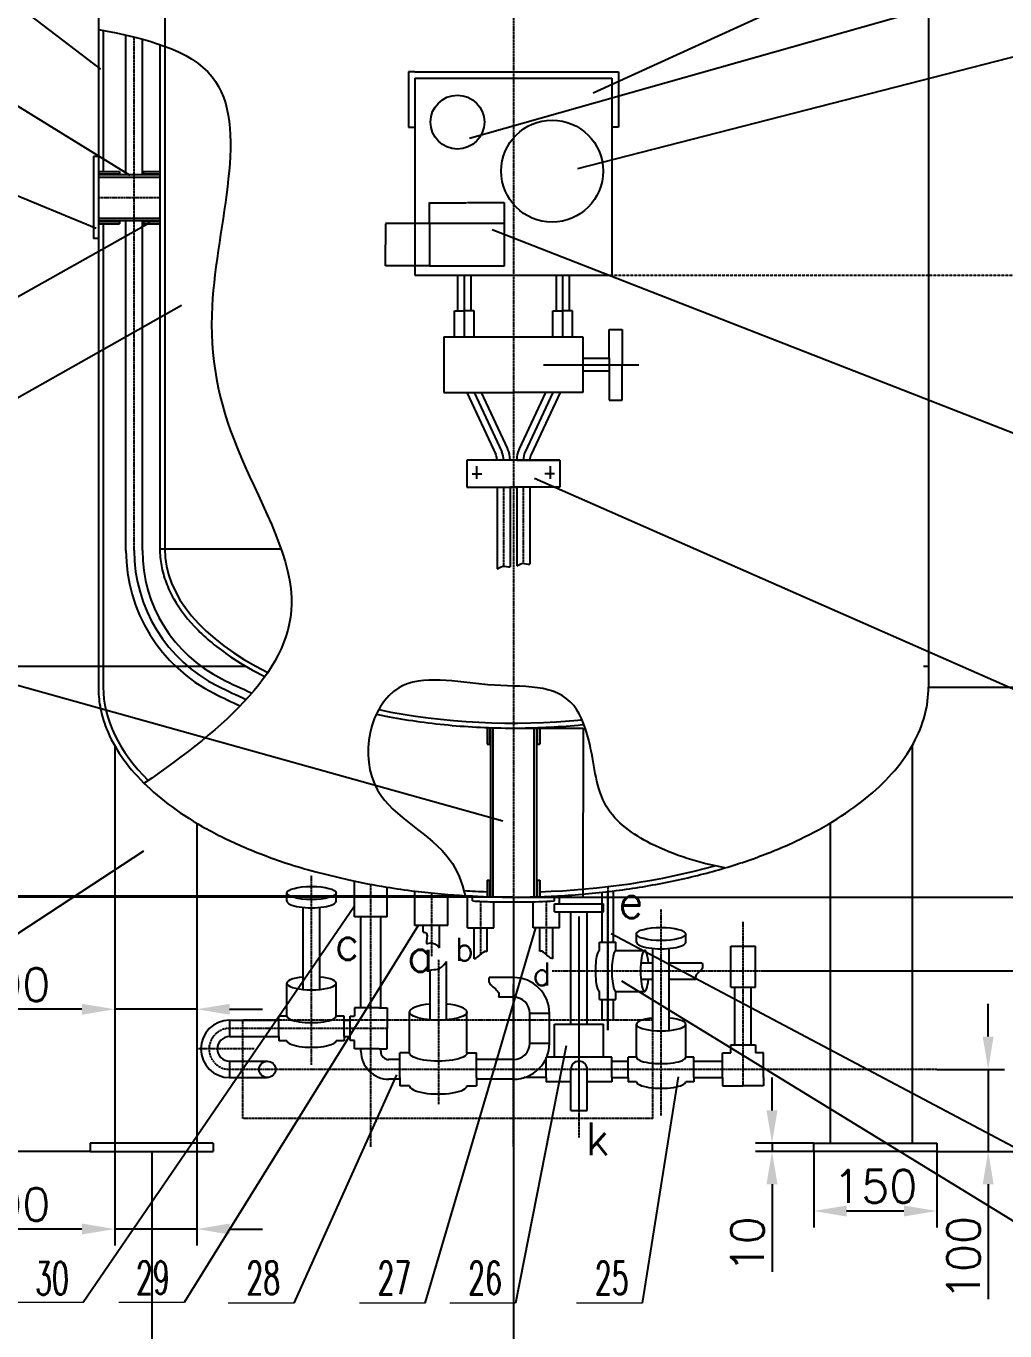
# Model space of a CAD drawing. Header units: inches. Extents: x 0 to 7007, y -4752 to 4752.
# Drawn here: x 952 to 2145, y 2018 to 3608 of the extents above; entities that cross this region are included whole.
import ezdxf

# ---------------------------------------------------------------- set-up
doc = ezdxf.new("R2010")
doc.units = ezdxf.units.IN
doc.header["$MEASUREMENT"] = 0
doc.linetypes.add('DASHED2', pattern=[0.375, 0.25, -0.125])
doc.linetypes.add('DHX', pattern=[3.36, 2.5, -0.4, 0.06, -0.4])
doc.layers.add('jj', color=1, linetype='Continuous')
doc.layers.add('图层4', color=7, linetype='DASHED2')
doc.layers.add('细直线', color=7, linetype='Continuous', lineweight=15)
doc.styles.add('HZ', font='txt.shx', dxfattribs={"width": 0.6, "height": 5, "bigfont": 'hztxt.shx'})
doc.styles.get("Standard").update_dxf_attribs({"font": 'txt', "bigfont": 'gbcbig.shx'})
doc.dimstyles.get("Standard").update_dxf_attribs({"dimtxt": 0.18, "dimasz": 0.18, "dimexe": 0.18, "dimexo": 0.0625, "dimgap": 0.09, "dimtad": 0, "dimtih": 1, "dimtoh": 1, "dimdec": 4, "dimzin": 0, "dimdsep": 46, "dimtxsty": 'Standard', "dimcen": 0.09, "dimadec": 0, "dimazin": 0, "dimtfac": 1, "dimtdec": 4, "dimtofl": 0, "dimtmove": 0, "dimatfit": 3, "dimfxl": 0, "dimtolj": 1, "dimtzin": 0, "dimarcsym": 0})
doc.dimstyles.new('xie大字体ISO-25', dxfattribs={"dimtxt": 40, "dimasz": 40, "dimexe": 20, "dimexo": 0, "dimgap": 10, "dimtad": 1, "dimtxsty": 'Standard', "dimcen": 2.5, "dimadec": 0, "dimazin": 0, "dimtfac": 1, "dimtmove": 0, "dimatfit": 3, "dimfxl": 0, "dimarcsym": 0})

# ---------------------------------------------------------------- blocks, each defined once
blk = doc.blocks.new('*D45')
at = {"color": 0, "lineweight": -2}
for p, q in [((1495.9, 4245), (337.9, 4245)), ((357.9, 4205), (357.9, 2276.3)), ((1029.9, 2236.3), (337.9, 2236.3))]:
    blk.add_line(p, q, dxfattribs=at)
at = {"color": 0}
for points in [[(351.3, 4205), (364.6, 4205), (357.9, 4245)], [(351.3, 2276.3), (364.6, 2276.3), (357.9, 2236.3)]]:
    blk.add_solid(points, dxfattribs=at)
at = {"layer": 'DEFPOINTS', "color": 0}
for p in [(1495.9, 4245), (357.9, 2236.3), (1029.9, 2236.3)]:
    blk.add_point(p, dxfattribs=at)
at = {"color": 0, "insert": (327.9, 3240.7), "char_height": 40, "attachment_point": 5, "rotation": 90}
blk.add_mtext('1920', dxfattribs=at)
blk = doc.blocks.new('*D52')
at = {"color": 0, "lineweight": -2}
for p, q in [((2124.6, 2376.3), (2124.6, 2416.3)), ((2061.9, 2336.3), (2144.6, 2336.3)), ((2124.6, 2336.3), (2124.6, 2236.3)), ((2061.9, 2236.3), (2144.6, 2236.3)), ((2124.6, 2196.3), (2124.6, 2056.3))]:
    blk.add_line(p, q, dxfattribs=at)
at = {"color": 0}
for points in [[(2117.9, 2376.3), (2131.2, 2376.3), (2124.6, 2336.3)], [(2117.9, 2196.3), (2131.2, 2196.3), (2124.6, 2236.3)]]:
    blk.add_solid(points, dxfattribs=at)
at = {"layer": 'DEFPOINTS', "color": 0}
for p in [(2061.9, 2336.3), (2061.9, 2236.3), (2124.6, 2236.3)]:
    blk.add_point(p, dxfattribs=at)
at = {"color": 0, "insert": (2094.6, 2106.3), "char_height": 40, "attachment_point": 5, "rotation": 90}
blk.add_mtext('100', dxfattribs=at)
blk = doc.blocks.new('*D53')
at = {"color": 0, "lineweight": -2}
for p, q in [((1059.9, 2246.3), (1059.9, 2121.7)), ((1159.9, 2246.3), (1159.9, 2121.7)), ((1019.9, 2141.7), (879.9, 2141.7)), ((1159.9, 2141.7), (1059.9, 2141.7)), ((1199.9, 2141.7), (1239.9, 2141.7))]:
    blk.add_line(p, q, dxfattribs=at)
at = {"color": 0}
for points in [[(1019.9, 2148.4), (1019.9, 2135.1), (1059.9, 2141.7)], [(1199.9, 2148.4), (1199.9, 2135.1), (1159.9, 2141.7)]]:
    blk.add_solid(points, dxfattribs=at)
at = {"layer": 'DEFPOINTS', "color": 0}
for p in [(1059.9, 2246.3), (1159.9, 2246.3), (1059.9, 2141.7)]:
    blk.add_point(p, dxfattribs=at)
at = {"color": 0, "insert": (929.9, 2171.7), "char_height": 40, "attachment_point": 5}
blk.add_mtext('100', dxfattribs=at)
blk = doc.blocks.new('*D62')
at = {"color": 0, "lineweight": -2}
for p, q in [((1495.9, 2547.5), (799.8, 2547.5)), ((819.8, 2507.5), (819.8, 2276.3)), ((1029.9, 2236.3), (799.8, 2236.3))]:
    blk.add_line(p, q, dxfattribs=at)
at = {"color": 0}
for points in [[(813.1, 2507.5), (826.5, 2507.5), (819.8, 2547.5)], [(813.1, 2276.3), (826.5, 2276.3), (819.8, 2236.3)]]:
    blk.add_solid(points, dxfattribs=at)
at = {"layer": 'DEFPOINTS', "color": 0}
for p in [(1495.9, 2547.5), (819.8, 2236.3), (1029.9, 2236.3)]:
    blk.add_point(p, dxfattribs=at)
at = {"color": 0, "insert": (789.8, 2391.9), "char_height": 40, "attachment_point": 5, "rotation": 90}
blk.add_mtext('300', dxfattribs=at)
blk = doc.blocks.new('*D63')
at = {"color": 0, "lineweight": -2}
for p, q in [((1851.9, 2456.3), (2255.1, 2456.3)), ((2235.1, 2416.3), (2235.1, 2276.3)), ((2061.9, 2236.3), (2255.1, 2236.3))]:
    blk.add_line(p, q, dxfattribs=at)
at = {"color": 0}
for points in [[(2228.4, 2416.3), (2241.8, 2416.3), (2235.1, 2456.3)], [(2228.4, 2276.3), (2241.8, 2276.3), (2235.1, 2236.3)]]:
    blk.add_solid(points, dxfattribs=at)
at = {"layer": 'DEFPOINTS', "color": 0}
for p in [(1851.9, 2456.3), (2061.9, 2236.3), (2235.1, 2236.3)]:
    blk.add_point(p, dxfattribs=at)
at = {"color": 0, "insert": (2205.1, 2346.3), "char_height": 40, "attachment_point": 5, "rotation": 90}
blk.add_mtext('220', dxfattribs=at)
blk = doc.blocks.new('*D64')
at = {"color": 0, "lineweight": -2}
for p, q in [((1911.9, 2236.3), (1911.9, 2143.7)), ((2061.9, 2236.3), (2061.9, 2143.7)), ((1951.9, 2163.7), (2021.9, 2163.7))]:
    blk.add_line(p, q, dxfattribs=at)
at = {"color": 0}
for points in [[(1951.9, 2170.3), (1951.9, 2157), (1911.9, 2163.7)], [(2021.9, 2170.3), (2021.9, 2157), (2061.9, 2163.7)]]:
    blk.add_solid(points, dxfattribs=at)
at = {"layer": 'DEFPOINTS', "color": 0}
for p in [(1911.9, 2236.3), (2061.9, 2236.3), (2061.9, 2163.7)]:
    blk.add_point(p, dxfattribs=at)
at = {"color": 0, "insert": (1986.9, 2193.7), "char_height": 40, "attachment_point": 5}
blk.add_mtext('150', dxfattribs=at)
blk = doc.blocks.new('*D69')
at = {"color": 0, "lineweight": -2}
for p, q in [((1039.9, 3965.3), (459.9, 3965.3)), ((479.9, 3925.3), (479.9, 2867.3)), ((1039.9, 2827.3), (459.9, 2827.3))]:
    blk.add_line(p, q, dxfattribs=at)
at = {"color": 0}
for points in [[(473.2, 3925.3), (486.6, 3925.3), (479.9, 3965.3)], [(473.2, 2867.3), (486.6, 2867.3), (479.9, 2827.3)]]:
    blk.add_solid(points, dxfattribs=at)
at = {"layer": 'DEFPOINTS', "color": 0}
for p in [(1039.9, 3965.3), (479.9, 2827.3), (1039.9, 2827.3)]:
    blk.add_point(p, dxfattribs=at)
at = {"color": 0, "insert": (449.9, 3396.3), "char_height": 40, "attachment_point": 5, "rotation": 90}
blk.add_mtext('1058', dxfattribs=at)
blk = doc.blocks.new('*D70')
at = {"color": 0, "lineweight": -2}
for p, q in [((1861.1, 2286.3), (1861.1, 2326.3)), ((1911.9, 2246.3), (1841.1, 2246.3)), ((1861.1, 2246.3), (1861.1, 2236.3)), ((1911.9, 2236.3), (1841.1, 2236.3)), ((1861.1, 2196.3), (1861.1, 2089.6))]:
    blk.add_line(p, q, dxfattribs=at)
at = {"color": 0}
for points in [[(1854.4, 2286.3), (1867.8, 2286.3), (1861.1, 2246.3)], [(1854.4, 2196.3), (1867.8, 2196.3), (1861.1, 2236.3)]]:
    blk.add_solid(points, dxfattribs=at)
at = {"layer": 'DEFPOINTS', "color": 0}
for p in [(1911.9, 2246.3), (1861.1, 2236.3), (1911.9, 2236.3)]:
    blk.add_point(p, dxfattribs=at)
at = {"color": 0, "insert": (1831.1, 2123), "char_height": 40, "attachment_point": 5, "rotation": 90}
blk.add_mtext('10', dxfattribs=at)
blk = doc.blocks.new('*D71')
at = {"color": 0, "lineweight": -2}
for p, q in [((1059.9, 2488.5), (1059.9, 2389.6)), ((1159.9, 2488.5), (1159.9, 2389.6)), ((1019.9, 2409.6), (879.9, 2409.6)), ((1159.9, 2409.6), (1059.9, 2409.6)), ((1199.9, 2409.6), (1239.9, 2409.6))]:
    blk.add_line(p, q, dxfattribs=at)
at = {"color": 0}
for points in [[(1019.9, 2416.2), (1019.9, 2402.9), (1059.9, 2409.6)], [(1199.9, 2416.2), (1199.9, 2402.9), (1159.9, 2409.6)]]:
    blk.add_solid(points, dxfattribs=at)
at = {"layer": 'DEFPOINTS', "color": 0}
for p in [(1059.9, 2488.5), (1159.9, 2488.5), (1159.9, 2409.6)]:
    blk.add_point(p, dxfattribs=at)
at = {"color": 0, "insert": (929.9, 2439.6), "char_height": 40, "attachment_point": 5}
blk.add_mtext('100', dxfattribs=at)
blk = doc.blocks.new('*D73')
at = {"layer": 'DEFPOINTS', "color": 0}
for p in [(1545.9, 3304.3), (2061.9, 2236.3), (2722.3, 2236.3)]:
    blk.add_point(p, dxfattribs=at)
at = {"layer": '图层4', "color": 0, "lineweight": -2}
for p, q in [((1545.9, 3304.3), (2742.3, 3304.3)), ((2722.3, 3264.3), (2722.3, 2276.3)), ((2061.9, 2236.3), (2742.3, 2236.3))]:
    blk.add_line(p, q, dxfattribs=at)
at = {"layer": '图层4', "color": 0}
for points in [[(2715.6, 3264.3), (2728.9, 3264.3), (2722.3, 3304.3)], [(2715.6, 2276.3), (2728.9, 2276.3), (2722.3, 2236.3)]]:
    blk.add_solid(points, dxfattribs=at)
at = {"layer": '图层4', "color": 0, "insert": (2692.3, 2770.3), "char_height": 40, "attachment_point": 5, "rotation": 90}
blk.add_mtext('1068', dxfattribs=at)
blk = doc.blocks.new('*D151')
at = {"layer": 'DEFPOINTS', "color": 0}
for p in [(2051.9, 2802.3), (2634.4, 2802.3), (1545.9, 2546.3)]:
    blk.add_point(p, dxfattribs=at)
at = {"layer": 'jj', "color": 0, "lineweight": -2}
for p, q in [((2051.9, 2802.3), (2634.6, 2802.3)), ((2634.4, 2802.1), (2634.4, 2674.5)), ((2634.4, 2546.5), (2634.4, 2674.1)), ((1545.9, 2546.3), (2634.6, 2546.3))]:
    blk.add_line(p, q, dxfattribs=at)
at = {"layer": 'jj', "color": 0}
for points in [[(2634.4, 2802.1), (2634.4, 2802.1), (2634.4, 2802.3)], [(2634.4, 2546.5), (2634.4, 2546.5), (2634.4, 2546.3)]]:
    blk.add_solid(points, dxfattribs=at)
at = {"layer": 'jj', "color": 0, "insert": (2634.4, 2674.3), "char_height": 0.18, "attachment_point": 5}
blk.add_mtext('\\A1;255.9998', dxfattribs=at)
blk = doc.blocks.new('*D158')
at = {"layer": 'DEFPOINTS', "color": 0}
for p in [(1545.9, 4246.3), (399.4, 2546.3), (1545.9, 2546.3)]:
    blk.add_point(p, dxfattribs=at)
at = {"layer": 'jj', "color": 0, "lineweight": -2}
for p, q in [((1545.8, 4246.3), (399.2, 4246.3)), ((399.4, 4246.1), (399.4, 3396.5)), ((399.4, 2546.5), (399.4, 3396.1)), ((1545.8, 2546.3), (399.2, 2546.3))]:
    blk.add_line(p, q, dxfattribs=at)
at = {"layer": 'jj', "color": 0}
for points in [[(399.4, 4246.1), (399.4, 4246.1), (399.4, 4246.3)], [(399.4, 2546.5), (399.4, 2546.5), (399.4, 2546.3)]]:
    blk.add_solid(points, dxfattribs=at)
at = {"layer": 'jj', "color": 0, "insert": (399.4, 3396.3), "char_height": 0.18, "attachment_point": 5}
blk.add_mtext('\\A1;1699.9998', dxfattribs=at)
blk = doc.blocks.new('*D160')
at = {"layer": 'DEFPOINTS', "color": 0}
for p in [(1545.9, 2540.3), (1104.9, 2236.3), (1104.9, 1886.7)]:
    blk.add_point(p, dxfattribs=at)
at = {"layer": 'jj', "color": 0, "lineweight": -2}
for p, q in [((1545.9, 2540.2), (1545.9, 1886.6)), ((1104.9, 2236.2), (1104.9, 1886.6)), ((1105, 1886.7), (1324.7, 1886.7)), ((1545.7, 1886.7), (1326, 1886.7))]:
    blk.add_line(p, q, dxfattribs=at)
at = {"layer": 'jj', "color": 0}
for points in [[(1105, 1886.8), (1105, 1886.7), (1104.9, 1886.7)], [(1545.7, 1886.8), (1545.7, 1886.7), (1545.9, 1886.7)]]:
    blk.add_solid(points, dxfattribs=at)
at = {"layer": 'jj', "color": 0, "insert": (1325.4, 1886.7), "char_height": 0.18, "attachment_point": 5}
blk.add_mtext('\\A1;441.0000', dxfattribs=at)
blk = doc.blocks.new('*D161')
at = {"layer": 'DEFPOINTS', "color": 0}
for p in [(1039.9, 2827.3), (279.6, 2236.3), (1029.9, 2236.3)]:
    blk.add_point(p, dxfattribs=at)
at = {"layer": 'jj', "color": 0, "lineweight": -2}
for p, q in [((1039.8, 2827.3), (279.4, 2827.3)), ((279.6, 2827.1), (279.6, 2532)), ((279.6, 2236.5), (279.6, 2531.6)), ((1029.8, 2236.3), (279.4, 2236.3))]:
    blk.add_line(p, q, dxfattribs=at)
at = {"layer": 'jj', "color": 0}
for points in [[(279.6, 2827.1), (279.6, 2827.1), (279.6, 2827.3)], [(279.6, 2236.5), (279.6, 2236.5), (279.6, 2236.3)]]:
    blk.add_solid(points, dxfattribs=at)
at = {"layer": 'jj', "color": 0, "insert": (279.6, 2531.8), "char_height": 0.18, "attachment_point": 5}
blk.add_mtext('\\A1;591.0000', dxfattribs=at)
blk = doc.blocks.new('*D162')
at = {"layer": 'DEFPOINTS', "color": 0}
for p in [(1545.9, 2752.3), (1545.9, 2546.3), (1630.9, 2546.3)]:
    blk.add_point(p, dxfattribs=at)
at = {"layer": 'jj', "color": 0, "lineweight": -2}
for p, q in [((1545.9, 2752.3), (1631, 2752.3)), ((1630.9, 2752.1), (1630.9, 2649.5)), ((1630.9, 2546.5), (1630.9, 2649.1)), ((1546, 2546.3), (1631, 2546.3))]:
    blk.add_line(p, q, dxfattribs=at)
at = {"layer": 'jj', "color": 0}
for points in [[(1630.8, 2752.1), (1630.9, 2752.1), (1630.9, 2752.3)], [(1630.8, 2546.5), (1630.9, 2546.5), (1630.9, 2546.3)]]:
    blk.add_solid(points, dxfattribs=at)
at = {"layer": 'jj', "color": 0, "insert": (1630.9, 2649.3), "char_height": 0.18, "attachment_point": 5}
blk.add_mtext('\\A1;205.9999', dxfattribs=at)
blk = doc.blocks.new('*D163')
at = {"layer": 'DEFPOINTS', "color": 0}
for p in [(1534.9, 3392.6), (1443.4, 3367.1), (1534.9, 3367.1)]:
    blk.add_point(p, dxfattribs=at)
at = {"layer": 'jj', "color": 0, "lineweight": -2}
for p, q in [((1443.4, 3367.2), (1443.4, 3392.8)), ((1443.6, 3392.6), (1488.6, 3392.6)), ((1534.7, 3392.6), (1489.7, 3392.6)), ((1534.9, 3367.2), (1534.9, 3392.8))]:
    blk.add_line(p, q, dxfattribs=at)
at = {"layer": 'jj', "color": 0}
for points in [[(1443.6, 3392.6), (1443.6, 3392.6), (1443.4, 3392.6)], [(1534.7, 3392.6), (1534.7, 3392.6), (1534.9, 3392.6)]]:
    blk.add_solid(points, dxfattribs=at)
at = {"layer": 'jj', "color": 0, "insert": (1489.1, 3392.6), "char_height": 0.18, "attachment_point": 5}
blk.add_mtext('\\A1;91.5102', dxfattribs=at)
blk = doc.blocks.new('*D164')
at = {"layer": 'DEFPOINTS', "color": 0}
for p in [(1443.4, 3367.2), (1390, 3315.5), (1443.4, 3315.5)]:
    blk.add_point(p, dxfattribs=at)
at = {"layer": 'jj', "color": 0, "lineweight": -2}
for p, q in [((1443.3, 3367.2), (1389.8, 3367.2)), ((1390, 3367), (1390, 3341.5)), ((1390, 3315.7), (1390, 3341.2)), ((1443.3, 3315.5), (1389.8, 3315.5))]:
    blk.add_line(p, q, dxfattribs=at)
at = {"layer": 'jj', "color": 0}
for points in [[(1390, 3367), (1390, 3367), (1390, 3367.2)], [(1390, 3315.7), (1390, 3315.7), (1390, 3315.5)]]:
    blk.add_solid(points, dxfattribs=at)
at = {"layer": 'jj', "color": 0, "insert": (1390, 3341.3), "char_height": 0.18, "attachment_point": 5}
blk.add_mtext('\\A1;51.6367', dxfattribs=at)

msp = doc.modelspace()

# ---------------------------------------------------------------- linework, layer by layer
at = {"linetype": 'DHX'}
for p, q in [((1545.85114, 4331.87985), (1545.85114, 2336.29153)), ((1083.49822, 2968.78692), (1083.49822, 3594.51185)), ((1039.85114, 3398.79153), (1114.85114, 3398.79153)), ((1533.85114, 3045.79153), (1533.85114, 2949.67672)), ((1557.85114, 3045.79153), (1557.85114, 2953.11264)), ((1299.72228, 2341.7824), (1299.72228, 2572.59505)), ((1372.04278, 2241.95136), (1372.04278, 2561.78101)), ((1445.85114, 2551.52296), (1445.85114, 2473.76034)), ((1660.85114, 2558.99386), (1660.85114, 2384.16386)), ((1660.85114, 2384.16386), (1660.85114, 2552.95239)), ((1505.85114, 2541.0834), (1505.85114, 2476.20222)), ((1585.85114, 2541.0834), (1585.85114, 2476.20222)), ((1725.84727, 2280.2772), (1725.84727, 2531.56416)), ((1625.84727, 2253.13719), (1625.84727, 2522.59963)), ((1625.84727, 2286.29546), (1625.84727, 2521.26495)), ((1825.84727, 2316.29546), (1825.84727, 2516.28135)), ((1454.4384, 2469.79214), (1454.4384, 2293.28988)), ((1592.95009, 2456.29314), (1851.85768, 2456.29314)), ((1545.85114, 2242.29626), (1545.85114, 2439.87747)), ((1392.04278, 2386.28937), (1199.85037, 2386.28667)), ((1715.85114, 2396.29391), (1215.85114, 2396.2869)), ((1215.85114, 2276.2869), (1215.85114, 2396.2869)), ((1715.85114, 2276.29391), (1715.85114, 2396.29391)), ((1229.78653, 2361.28709), (1159.85079, 2361.28611)), ((2061.85305, 2336.29877), (1199.85108, 2336.28667)), ((1715.85114, 2276.29391), (1215.85114, 2276.2869))]:
    msp.add_line(p, q, dxfattribs=at)
at = {"color": 0}
for p, q in [((1039.85114, 3990.29169), (1039.85114, 2802.29153)), ((2051.85114, 3990.29169), (2051.85114, 2802.29153)), ((1042.78968, 3555.22427), (652.06608, 3854.15017)), ((1120.85114, 3827.79169), (1120.85114, 2970.79108)), ((1643.23046, 3526.52013), (2277.5134, 3816.27222)), ((1492.49859, 3471.1945), (2277.5134, 3693.73015)), ((1078.51846, 3425.68041), (652.06608, 3688.6046)), ((1045.85114, 3602.54813), (1045.85114, 3430.79153)), ((1073.49822, 3426.79153), (1073.49822, 3596.86804)), ((1624.33585, 3434.46475), (2277.5134, 3601.71158)), ((1093.49822, 3426.79153), (1093.49822, 3591.93501)), ((1114.85114, 3585.44888), (1114.85114, 2970.79106)), ((1425.85114, 3552.25687), (1417.85114, 3552.25687)), ((1417.85114, 3552.25687), (1417.85114, 3484.74668)), ((1425.85114, 3552.25687), (1673.85114, 3552.25687)), ((1673.85114, 3552.25687), (1673.85114, 3484.74668)), ((1425.85114, 3544.25687), (1425.85114, 3304.25687)), ((1425.85114, 3544.25687), (1665.85114, 3544.25687)), ((1665.85114, 3544.25687), (1665.85114, 3304.25687)), ((1037.08591, 3361.09728), (652.06608, 3520.19917)), ((1417.85114, 3484.74668), (1425.85114, 3484.74668)), ((1673.85114, 3484.74668), (1665.85114, 3484.74668)), ((1033.85114, 3448.79153), (1033.85114, 3348.79153)), ((1039.85114, 3448.79153), (1033.85114, 3448.79153)), ((1039.85114, 3430.79153), (1065.85114, 3430.79153)), ((1039.85114, 3427.79153), (1065.85114, 3427.79153)), ((1039.85114, 3426.79153), (1114.85114, 3426.79153)), ((1039.85114, 3423.79153), (1114.85114, 3423.79153)), ((1065.85114, 3430.79153), (1065.85114, 3426.79153)), ((1094.85114, 3430.79153), (1094.85114, 3426.79153)), ((1094.85114, 3430.79153), (1114.85114, 3430.79153)), ((1094.85114, 3427.79153), (1114.85114, 3427.79153)), ((1039.85114, 3373.79153), (1114.85114, 3373.79153)), ((1102.52799, 3368.2537), (652.06608, 3114.55525)), ((1039.85114, 3370.79153), (1114.85114, 3370.79153)), ((1039.85114, 3369.79153), (1065.85114, 3369.79153)), ((1039.85114, 3366.79153), (1065.85114, 3366.79153)), ((1045.85114, 3366.79153), (1045.85114, 2802.29153)), ((1065.85114, 3370.79153), (1065.85114, 3366.79153)), ((1073.49822, 2968.78692), (1073.49822, 3370.79153)), ((1093.49822, 2968.78692), (1093.49822, 3370.79153)), ((1094.85114, 3370.79153), (1094.85114, 3366.79153)), ((1094.85114, 3369.79153), (1114.85114, 3369.79153)), ((1094.85114, 3366.79153), (1114.85114, 3366.79153)), ((1443.3754, 3367.09868), (1443.3754, 3315.52444)), ((1534.88556, 3367.09868), (1443.3754, 3367.09868)), ((1519.77534, 3359.75743), (2277.5134, 3064.19145)), ((1534.88556, 3315.52444), (1534.88556, 3367.09868)), ((1039.85114, 3348.79153), (1033.85114, 3348.79153)), ((1443.3754, 3315.52444), (1534.88556, 3315.52444)), ((1425.85114, 3304.25687), (1665.85114, 3304.25687)), ((1477.85114, 3304.25687), (1477.85114, 3260.98383)), ((1485.85114, 3304.25687), (1485.85114, 3228.98383)), ((1493.85114, 3304.25687), (1493.85114, 3260.98383)), ((1597.85114, 3304.25687), (1597.85114, 3260.98383)), ((1605.85114, 3304.25687), (1605.85114, 3228.98383)), ((1613.85114, 3304.25687), (1613.85114, 3260.98383)), ((1141.13069, 3267.20761), (652.06608, 2991.76826)), ((1473.85114, 3228.98383), (1473.85114, 3260.98383)), ((1473.85114, 3260.98383), (1485.85114, 3260.98383)), ((1497.85114, 3260.98383), (1485.85114, 3260.98383)), ((1497.85114, 3228.98383), (1497.85114, 3260.98383)), ((1593.85114, 3228.98383), (1593.85114, 3260.98383)), ((1593.85114, 3260.98383), (1605.85114, 3260.98383)), ((1617.85114, 3260.98383), (1605.85114, 3260.98383)), ((1617.85114, 3228.98383), (1617.85114, 3260.98383)), ((1461.1849, 3228.98383), (1461.1849, 3161.17824)), ((1461.1849, 3228.98383), (1630.51738, 3228.98383)), ((1630.51738, 3228.98383), (1630.51738, 3161.17824)), ((1662.51738, 3203.08103), (1662.51738, 3238.1506)), ((1662.51738, 3238.1506), (1678.51738, 3238.1506)), ((1678.51738, 3238.1506), (1678.51738, 3195.08103)), ((1630.51738, 3203.08103), (1662.51738, 3203.08103)), ((1662.51738, 3203.08103), (1662.51738, 3187.08103)), ((1582.71047, 3195.08103), (1698.89523, 3195.08103)), ((1662.51738, 3187.08103), (1630.51738, 3187.08103)), ((1662.51738, 3187.08103), (1662.51738, 3152.01147)), ((1678.51738, 3152.01147), (1678.51738, 3195.08103)), ((1461.1849, 3161.17824), (1545.85114, 3161.17824)), ((1489.01943, 3161.17824), (1524.34436, 3085.6481)), ((1497.85114, 3161.17824), (1531.59098, 3089.03729)), ((1506.68285, 3161.17824), (1538.83759, 3092.42649)), ((1630.51738, 3161.17824), (1545.85114, 3161.17824)), ((1585.01943, 3161.17824), (1552.86469, 3092.42649)), ((1593.85114, 3161.17824), (1560.1113, 3089.03729)), ((1602.68285, 3161.17824), (1567.35792, 3085.6481)), ((1662.51738, 3152.01147), (1678.51738, 3152.01147)), ((1602.53788, 3078.86972), (1489.1644, 3078.86972)), ((1489.1644, 3078.86972), (1489.1644, 3045.79153)), ((1500.96124, 3071.31188), (1500.96124, 3055.90465)), ((1549.85114, 3078.86972), (1602.53788, 3078.86972)), ((1590.74104, 3071.31188), (1590.74104, 3055.90465)), ((1602.53788, 3078.86972), (1602.53788, 3045.79153)), ((1495.58146, 3062.33062), (1507.41701, 3062.33062)), ((1571.45767, 3056.91739), (2277.5134, 2746.04304)), ((1596.12082, 3062.33062), (1584.28527, 3062.33062)), ((1489.1644, 3045.79153), (1549.85114, 3045.79153)), ((1525.85114, 3045.79153), (1525.85114, 2946.28744)), ((1541.85114, 3045.79153), (1541.85114, 2948.90766)), ((1602.53788, 3045.79153), (1541.85114, 3045.79153)), ((1549.85114, 3045.79153), (1549.85114, 2950.05849)), ((1565.85114, 3045.79153), (1565.85114, 2952.0213)), ((1114.85114, 2970.79153), (1262.55066, 2970.79153)), ((1533.13255, 2638.72561), (652.06608, 2885.0241)), ((1220.18627, 2827.29153), (1039.85114, 2827.29153)), ((2051.85114, 2827.29153), (2045.85114, 2827.29153)), ((1513.85114, 2752.89113), (1513.85114, 2732.75056)), ((1516.85114, 2752.78394), (1516.85114, 2732.75056)), ((1517.85114, 2752.75056), (1517.85114, 2566.80104)), ((1520.85114, 2752.75056), (1520.85114, 2546.60236)), ((1570.85114, 2752.7504), (1570.85114, 2546.68161)), ((1573.85114, 2752.7504), (1573.85114, 2546.68161)), ((1574.85114, 2752.78379), (1574.85114, 2732.75056)), ((1577.85114, 2752.89101), (1577.85114, 2732.75056)), ((1059.85114, 2730.68511), (1059.85114, 2246.29153)), ((1513.85114, 2732.75056), (1517.85114, 2732.75056)), ((1573.85114, 2732.75056), (1577.85114, 2732.75056)), ((2031.84752, 2730.69193), (2031.85431, 2246.29835)), ((1159.85114, 2636.38468), (1159.85114, 2246.29153)), ((1931.84884, 2636.38329), (1931.85431, 2246.29694)), ((1094.92835, 2602.11772), (652.06608, 2312.23515)), ((1305.18472, 2576.93707), (1345.18472, 2567.16737)), ((1352.04278, 2522.31813), (1352.04278, 2565.70637)), ((1513.85114, 2566.80104), (1513.85114, 2546.68151)), ((1513.85114, 2566.80104), (1517.85114, 2566.80104)), ((1516.85114, 2566.80104), (1516.85114, 2546.68151)), ((1517.85114, 2566.80104), (1517.85114, 2546.68151)), ((1573.85114, 2566.80104), (1577.85114, 2566.80104)), ((1574.85114, 2566.80104), (1574.85114, 2546.68161)), ((1577.85114, 2566.80104), (1577.85114, 2546.68161)), ((1269.72228, 2541.28807), (1269.72228, 2551.28807)), ((1329.72228, 2541.28807), (1329.72228, 2551.28807)), ((1392.04278, 2522.31813), (1392.04278, 2558.33659)), ((1425.85114, 2511.77833), (1425.85114, 2553.55315)), ((1425.85114, 2553.55315), (1465.85114, 2549.49277)), ((1465.85114, 2511.77833), (1465.85114, 2549.49277)), ((1489.85114, 2508.64281), (1489.85114, 2547.85522)), ((1495.85114, 2541.52999), (1495.85114, 2547.53734)), ((1595.85114, 2541.52972), (1595.85114, 2547.53734)), ((1601.85117, 2538.12381), (1601.85103, 2547.85606)), ((1653.85114, 2491.29314), (1653.85114, 2552.15683)), ((1667.85114, 2491.29314), (1667.85114, 2553.80077)), ((1352.04278, 2535.26117), (1021.2038, 2052.07827)), ((1289.72228, 2433.7456), (1289.72228, 2533.7456)), ((1309.72228, 2433.7456), (1309.72228, 2533.7456)), ((1521.85114, 2508.64281), (1521.85114, 2540.57628)), ((1569.85161, 2508.64317), (1569.85114, 2540.57663)), ((1595.84727, 2528.12381), (1595.84727, 2538.12381)), ((1595.84727, 2538.12381), (1655.84727, 2538.12381)), ((1655.84727, 2528.12381), (1655.84727, 2538.12381)), ((1392.04278, 2522.31813), (1352.04278, 2522.31813)), ((1360.04278, 2411.28909), (1360.04278, 2522.31813)), ((1384.04278, 2411.28909), (1384.04278, 2522.31813)), ((1595.84727, 2528.12381), (1655.84727, 2528.12381)), ((1601.85161, 2508.64365), (1601.85132, 2528.12381)), ((1615.84727, 2391.29265), (1615.84727, 2528.12381)), ((1635.84727, 2391.29265), (1635.84727, 2528.12381)), ((1429.55588, 2511.77833), (1144.64334, 2052.07827)), ((1465.85114, 2511.77833), (1425.85114, 2511.77833)), ((1435.85114, 2503.5224), (1435.85114, 2511.77833)), ((1572.65782, 2508.64321), (1438.0203, 2051.24997)), ((1455.85114, 2484.37111), (1455.85114, 2511.77833)), ((1489.85114, 2508.64281), (1521.85114, 2508.64281)), ((1497.85114, 2471.12598), (1497.85114, 2508.64281)), ((1513.85114, 2479.82376), (1513.85114, 2508.64281)), ((1601.85161, 2508.64365), (1569.85161, 2508.64317)), ((1577.85114, 2479.82376), (1577.85114, 2508.64329)), ((1593.85114, 2471.12598), (1593.85114, 2508.64353)), ((1664.94904, 2502.0939), (2277.5134, 2177.23441)), ((1695.84727, 2491.29405), (1695.84727, 2501.29405)), ((1755.84727, 2491.29405), (1755.84727, 2501.29405)), ((1650.85114, 2481.29314), (1650.85114, 2491.29314)), ((1650.85114, 2491.29314), (1670.85114, 2491.29314)), ((1670.85114, 2481.29314), (1670.85114, 2491.29314)), ((1670.85114, 2481.29314), (1705.77819, 2481.29314)), ((1715.84727, 2383.75158), (1715.84727, 2483.75158)), ((1735.84727, 2383.75158), (1735.84727, 2483.75158)), ((1810.84727, 2486.29546), (1840.84727, 2486.29546)), ((1810.84727, 2436.29546), (1810.84727, 2486.29546)), ((1840.84727, 2436.29546), (1840.84727, 2486.29546)), ((1464.17818, 2396.70709), (1464.17818, 2467.70437)), ((1701.19561, 2466.29314), (1715.84727, 2466.29314)), ((1735.84727, 2466.29314), (1775.81861, 2466.29314)), ((1444.17818, 2396.70709), (1444.17818, 2457.10997)), ((1269.72228, 2401.28807), (1269.72228, 2441.28807)), ((1329.72228, 2401.28807), (1329.72228, 2441.28807)), ((1545.85114, 2448.29153), (1516.44522, 2448.29153)), ((1545.85114, 2448.29153), (1545.85114, 2424.29153)), ((2277.5134, 2076.15565), (1678.0241, 2443.72939)), ((1701.19561, 2446.29314), (1715.84727, 2446.29314)), ((1735.84727, 2446.29314), (1768.57225, 2446.29314)), ((1810.84727, 2436.29546), (1840.84727, 2436.29546)), ((1815.84727, 2366.29546), (1815.84727, 2436.29546)), ((1835.84727, 2366.29546), (1835.84727, 2436.29546)), ((1545.85114, 2424.29153), (1527.7423, 2424.29153)), ((1650.85114, 2421.29314), (1650.85114, 2431.29314)), ((1650.85114, 2421.29314), (1670.85114, 2421.29314)), ((1653.85114, 2396.29304), (1653.85114, 2421.29314)), ((1667.85114, 2396.29324), (1667.85114, 2421.29314)), ((1670.85114, 2421.29314), (1670.85114, 2431.29314)), ((1670.85114, 2431.29314), (1705.77819, 2431.29314)), ((1382.04278, 2411.28909), (1352.04278, 2411.28909)), ((1352.04278, 2411.28909), (1352.04278, 2401.28909)), ((1382.04278, 2411.28909), (1392.04278, 2411.28909)), ((1392.04278, 2411.28909), (1392.04278, 2386.28909)), ((1419.17818, 2356.29024), (1419.17818, 2406.29024)), ((1489.17818, 2356.29024), (1489.17818, 2406.29024)), ((1565.85114, 2368.29153), (1565.85114, 2404.29153)), ((1589.85114, 2404.29153), (1565.85114, 2404.29153)), ((1589.85114, 2368.29153), (1589.85114, 2404.29153)), ((1199.85114, 2396.28667), (1260.18472, 2396.28676)), ((1199.85114, 2396.28667), (1199.85114, 2376.28667)), ((1269.72228, 2401.28807), (1259.72228, 2401.28807)), ((1259.72228, 2376.28807), (1259.72228, 2401.28807)), ((1339.72228, 2401.28807), (1329.72228, 2401.28807)), ((1339.72199, 2396.29051), (1347.0425, 2396.29072)), ((1339.72228, 2376.28807), (1339.72228, 2401.28807)), ((1347.04278, 2371.28909), (1347.04278, 2401.28909)), ((1347.04278, 2401.28909), (1352.04278, 2401.28909)), ((1392.04278, 2361.28909), (1392.04278, 2386.28909)), ((1595.84727, 2351.29265), (1595.84727, 2391.29265)), ((1595.84727, 2391.29265), (1655.84727, 2391.29265)), ((1655.84727, 2351.29265), (1655.84727, 2391.29265)), ((1695.84727, 2351.29405), (1695.84727, 2391.29405)), ((1755.84727, 2351.29405), (1755.84727, 2391.29405)), ((1199.85114, 2376.28676), (1259.72228, 2376.28676)), ((1259.72228, 2376.28807), (1259.72228, 2371.28807)), ((1269.72228, 2371.28807), (1259.72228, 2371.28807)), ((1339.72228, 2371.28807), (1329.72228, 2371.28807)), ((1339.72228, 2376.28807), (1339.72228, 2371.28807)), ((1339.72228, 2376.28676), (1347.04278, 2376.28676)), ((1352.04278, 2371.28909), (1347.04278, 2371.28909)), ((1352.04278, 2361.28909), (1352.04278, 2371.28909)), ((1382.04278, 2361.28909), (1352.04278, 2361.28909)), ((1360.04278, 2358.2894), (1360.04278, 2361.28909)), ((1382.04278, 2361.28909), (1392.04278, 2361.28909)), ((1384.04278, 2358.2894), (1384.04278, 2361.28909)), ((1419.17818, 2356.29024), (1407.50523, 2356.29024)), ((1407.50523, 2326.29024), (1407.50523, 2356.29024)), ((1489.17818, 2356.29024), (1500.85114, 2356.29024)), ((1500.85114, 2326.29024), (1500.85114, 2356.29024)), ((1610.3392, 2365.01286), (1548.41916, 2051.24997)), ((1565.85114, 2368.29153), (1589.85114, 2368.29153)), ((1800.84727, 2326.29546), (1800.84727, 2356.29546)), ((1800.84727, 2356.29546), (1810.84727, 2356.29546)), ((1810.84727, 2361.29546), (1810.84727, 2366.29546)), ((1810.84727, 2366.29546), (1840.84727, 2366.29546)), ((1810.84727, 2356.29546), (1810.84727, 2361.29546)), ((1840.84727, 2366.29546), (1840.84727, 2356.29546)), ((1850.84727, 2356.29546), (1840.84727, 2356.29546)), ((1850.84727, 2326.29546), (1850.84727, 2356.29546)), ((1199.85114, 2346.28667), (1245.85114, 2346.28667)), ((1199.85114, 2346.28667), (1199.85114, 2326.28667)), ((1407.50523, 2348.28959), (1394.04292, 2348.2894)), ((1545.85114, 2348.29153), (1500.85114, 2348.29153)), ((1545.85114, 2324.29153), (1545.85114, 2348.29153)), ((1585.84727, 2346.29546), (1583.95853, 2346.29546)), ((1665.84727, 2351.29265), (1585.84727, 2351.29265)), ((1585.84727, 2326.29265), (1585.84727, 2351.29265)), ((1665.84727, 2326.29265), (1665.84727, 2351.29265)), ((1665.84727, 2346.29546), (1685.84727, 2346.29546)), ((1695.84727, 2351.29405), (1685.84727, 2351.29405)), ((1685.84727, 2326.29405), (1685.84727, 2351.29405)), ((1765.84727, 2351.29405), (1755.84727, 2351.29405)), ((1765.84727, 2326.29405), (1765.84727, 2351.29405)), ((1765.84727, 2346.29546), (1800.84727, 2346.29546)), ((1199.85114, 2326.28667), (1245.85114, 2326.28732)), ((1403.22411, 2329.78727), (1278.08004, 2051.39629)), ((1407.50523, 2324.28959), (1394.04326, 2324.2894)), ((1407.50523, 2326.29024), (1407.50523, 2316.29024)), ((1500.85114, 2326.29024), (1500.85114, 2316.29024)), ((1545.85114, 2324.29153), (1500.85114, 2324.29153)), ((1585.84755, 2326.28872), (1558.95461, 2326.28797)), ((1585.84727, 2326.29265), (1585.84727, 2321.29265)), ((1615.84727, 2286.29546), (1615.84727, 2336.29546)), ((1635.84727, 2286.29546), (1635.84727, 2336.29546)), ((1665.84727, 2326.29546), (1685.84727, 2326.29546)), ((1665.84727, 2326.29265), (1665.84727, 2321.29265)), ((1685.84727, 2326.29405), (1685.84727, 2321.29405)), ((1746.85164, 2327.28669), (1702.85856, 2051.24997)), ((1765.84727, 2326.29546), (1800.84727, 2326.29546)), ((1765.84727, 2326.29405), (1765.84727, 2321.29405)), ((1800.84727, 2326.29546), (1800.84727, 2316.29546)), ((1850.84727, 2326.29546), (1850.84727, 2316.29546)), ((1419.17818, 2316.29024), (1407.50523, 2316.29024)), ((1489.17818, 2316.29024), (1500.85114, 2316.29024)), ((1615.84727, 2321.29265), (1585.84727, 2321.29265)), ((1665.84727, 2321.29265), (1635.84727, 2321.29265)), ((1695.84727, 2321.29405), (1685.84727, 2321.29405)), ((1765.84727, 2321.29405), (1755.84727, 2321.29405)), ((1800.84727, 2316.29546), (1825.84727, 2316.29546)), ((1850.84727, 2316.29546), (1825.84727, 2316.29546)), ((1615.84727, 2286.29546), (1635.84727, 2286.29546)), ((1179.85114, 2246.29153), (1029.85114, 2246.29153)), ((1029.85114, 2246.29153), (1029.85114, 2236.29153)), ((1179.85114, 2246.29153), (1179.85114, 2236.29153)), ((1911.85431, 2246.29666), (2061.85431, 2246.29877)), ((1911.85431, 2246.29666), (1911.85445, 2236.29666)), ((2061.85431, 2246.29877), (2061.85445, 2236.29877)), ((1029.85114, 2236.29153), (1179.85114, 2236.29153)), ((2061.85445, 2236.29877), (1911.85445, 2236.29666))]:
    msp.add_line(p, q, dxfattribs=at)
for centre, radius in [((1477.6035, 3490.84518), 32.81192), ((1593.05307, 3431.07561), 62.08968), ((1245.85114, 2336.28732), 10)]:
    msp.add_circle(centre, radius, dxfattribs=at)
for centre, radius, start, end in [((1509.85114, 3078.86972), 16, 0, 25.06517492), ((1509.85114, 3078.86972), 24, 0, 25.06517492), ((1509.85114, 3078.86972), 32, 0, 25.06517492), ((1581.85114, 3078.86972), 32, 154.93482508, 180), ((1581.85114, 3078.86972), 24, 154.93482508, 180), ((1581.85114, 3078.86972), 16, 154.93482508, 180), ((1268.49822, 2968.78692), 195, 180, 243.4266322), ((1268.49822, 2968.78692), 185, 180, 243.4266322), ((1268.49822, 2968.78692), 175, 180, 243.4266322), ((1545.85114, 3523.29153), 805, 243.4266322, 246.13834357), ((1545.85114, 3523.29153), 795, 243.4266322, 246.36891414), ((1545.85114, 3523.29153), 815, 243.4266322, 245.89027383), ((1545.85114, 2404.29153), 44, 0, 90), ((1545.85114, 2404.29153), 20, 0, 90), ((1199.85114, 2361.28667), 35, 90, 270), ((1199.85114, 2361.28667), 15, 90, 270), ((1394.04278, 2358.2894), 34, 180, 270.00080386), ((1394.04278, 2358.2894), 10, 180, 270.00080386), ((1545.85114, 2368.29153), 44, 270, 0), ((1545.85114, 2368.29153), 20, 270, 0), ((1625.84727, 2336.29546), 10, 0, 180)]:
    msp.add_arc(centre, radius, start, end, dxfattribs=at)
at = {"linetype": 'DHX'}
msp.add_arc((1199.85114, 2361.28667), 25, 90, 270, dxfattribs=at)
at = {"color": 0}
for centre, major_axis, ratio, start_param, end_param in [((1545.85114, 2970.79153), (425, 0), 0.5, 3.1415926536, 3.9304842309), ((1545.8512, 2802.29153), (500, 0), 0.5, 3.1415926536, 3.6144513648), ((1545.85114, 2970.79153), (425, 0), 0.5, 4.3156450857, 4.9113446543), ((1545.8512, 2802.29153), (500, 0), 0.5, 4.7764326385, 5.2252826055), ((1545.8512, 2802.29153), (500, 0), 0.5, 4.591387534, 4.6483450957), ((1299.72228, 2541.28807), (-30, 0), 0.2666666667, 0, 3.1415926536), ((1650.85114, 2456.29314), (0, 25), 0.2, 0, 3.1415926536), ((1670.85114, 2456.29314), (0, 25), 0.2, 0, 3.1415926536), ((1725.84727, 2491.29405), (-30, 0), 0.2666666667, 0, 3.1415926536), ((1705.77819, 2456.29314), (0, 25), 0.2, 5.1239058265, 10.5840574415), ((1299.72228, 2441.28807), (-30, 0), 0.2666666667, 5.0522258898, 10.6557373781), ((1454.17818, 2406.29024), (-35, 0), 0.2857142857, 5.0021406818, 6.2831853072), ((1454.17818, 2406.29024), (-35, 0), 0.2857142857, 3.1415926536, 4.4226372789), ((1299.72228, 2401.28807), (-30, 0), 0.2666666667, 0, 3.1415926536), ((1725.84727, 2391.29405), (-30, 0), 0.2666666667, 5.0522258898, 10.6557373781), ((1299.72228, 2371.28807), (-30, 0), 0.2666666667, 0, 3.1415926536), ((1725.84727, 2351.29405), (-30, 0), 0.2666666667, 0, 3.1415926536), ((1454.17818, 2316.29024), (-35, 0), 0.2857142857, 0, 3.1415926536), ((1725.84727, 2321.29405), (-30, 0), 0.2666666667, 0, 3.1415926536)]:
    msp.add_ellipse(centre, major_axis=major_axis, ratio=ratio, start_param=start_param, end_param=end_param, dxfattribs=at)
for centre in [(1299.72228, 2551.28807), (1725.84727, 2501.29405)]:
    msp.add_ellipse(centre, major_axis=(-30, 0), ratio=0.2666666667, dxfattribs=at)
at = {"color": 0, "extrusion": (0, 0, -1)}
for centre in [(1454.17818, 2406.29024), (1454.17818, 2356.29024)]:
    msp.add_ellipse(centre, major_axis=(-35, 0), ratio=0.2857142857, start_param=3.1415926536, end_param=6.2831853072, dxfattribs=at)
at = {"color": 0}
for points, knots in [([(1039.85114, 3603.66437), (1098.41759, 3592.91867), (1249.31687, 3553.61285), (1157.37878, 3290.57792), (1198.64732, 3089.65533), (1333.44955, 2870.04141), (1194.26213, 2753.16273), (1095.69953, 2684.95019)], [32.527949633, 32.527949633, 32.527949633, 32.527949633, 187.2994641506, 466.7015724865, 642.2943356168, 836.2552555688, 1135.1759326945, 1135.1759326945, 1135.1759326945, 1135.1759326945]), ([(1114.85114, 2970.79153), (1114.85114, 2963.88486), (1115.48964, 2956.97842), (1118.03076, 2943.25112), (1119.93308, 2936.43052), (1124.96727, 2922.94945), (1128.09884, 2916.28895), (1139.34203, 2896.50724), (1149.2768, 2883.72682), (1173.54012, 2859.44221), (1187.86993, 2847.93563), (1216.0701, 2829.37679), (1229.0414, 2821.95579), (1242.9357, 2815.02123)], [3.14159265359, 3.14159265359, 3.14159265359, 3.14159265359, 3.23388659459, 3.23388659459, 3.32618053559, 3.32618053559, 3.41847447659, 3.41847447659, 3.60488960969, 3.60488960969, 3.7913047428, 3.7913047428, 3.92793420502, 3.92793420502, 3.92793420502, 3.92793420502]), ([(1525.85114, 2946.28744), (1528.51664, 2946.74842), (1531.93957, 2951.56688), (1539.18165, 2948.50639), (1541.85114, 2948.90766)], [0, 0, 0, 0, 8.1150912408, 16.2134508059, 16.2134508059, 16.2134508059, 16.2134508059]), ([(1549.85114, 2950.05849), (1552.51524, 2950.42439), (1555.73306, 2955.08241), (1563.18351, 2951.72151), (1565.85114, 2952.0213)], [24.2958019803, 24.2958019803, 24.2958019803, 24.2958019803, 32.3630227539, 40.4161562949, 40.4161562949, 40.4161562949, 40.4161562949]), ([(1803.6411, 2581.81798), (1772.76103, 2588.02156), (1719.60444, 2602.96392), (1648.20322, 2652.88797), (1643.43523, 2726.41371), (1613.8919, 2809.75072), (1524.17205, 2796.55204), (1382.48978, 2830.71914), (1344.78654, 2666.15461), (1463.2095, 2616.10642), (1483.22471, 2564.11583), (1487.06501, 2548.01521)], [55.7969244319, 55.7969244319, 55.7969244319, 55.7969244319, 150.3689596042, 221.3432608824, 297.4262947671, 356.0270459971, 492.8158654201, 612.3552559099, 761.0735136593, 882.900920151, 932.210331888, 932.210331888, 932.210331888, 932.210331888]), ([(1039.8512, 2802.29153), (1039.8512, 2794.44485), (1040.55722, 2786.59837), (1043.36891, 2770.9935), (1045.47432, 2763.23534), (1052.44498, 2744.04873), (1058.16401, 2732.7255), (1072.51468, 2710.6644), (1081.14584, 2699.92543), (1101.131, 2679.19784), (1112.48525, 2669.20872), (1137.70178, 2650.13047), (1151.56425, 2641.04132), (1181.54847, 2623.90441), (1197.67022, 2615.85678), (1231.88727, 2600.93317), (1249.98244, 2594.05733), (1280.69108, 2583.94201), (1292.79879, 2580.309), (1305.18472, 2576.93707)], [3.1415926536, 3.1415926536, 3.1415926536, 3.1415926536, 3.2314400678, 3.2314400678, 3.3212874821, 3.3212874821, 3.4560490591, 3.4560490591, 3.5908106361, 3.5908106361, 3.7255722131, 3.7255722131, 3.8603337901, 3.8603337901, 3.9950953671, 3.9950953671, 4.1298569441, 4.1298569441, 4.2138062813, 4.2138062813, 4.2138062813, 4.2138062813]), ([(1465.85114, 2549.49277), (1485.09425, 2547.94303), (1504.51509, 2546.95288), (1546.55863, 2546.03815), (1569.19785, 2546.30867), (1614.20231, 2548.3683), (1636.5673, 2550.1574), (1680.62338, 2555.22314), (1702.31423, 2558.49973), (1744.63471, 2566.48381), (1765.26411, 2571.19124), (1805.09412, 2581.95633), (1824.29453, 2588.01391), (1860.92544, 2601.37702), (1878.35578, 2608.68242), (1911.13756, 2624.42054), (1926.48891, 2632.85311), (1954.83979, 2650.71073), (1967.83938, 2660.13568), (1991.25034, 2679.8332), (2001.66196, 2690.10592), (2019.69244, 2711.34436), (2027.31142, 2722.31086), (2039.57652, 2744.76024), (2044.22163, 2756.24416), (2050.32714, 2779.25343), (2051.8512, 2790.77185), (2051.8512, 2802.29153)], [4.5526740871, 4.5526740871, 4.5526740871, 4.5526740871, 4.6689032521, 4.6689032521, 4.8036648291, 4.8036648291, 4.9384264061, 4.9384264061, 5.0731879831, 5.0731879831, 5.2079495601, 5.2079495601, 5.3427111371, 5.3427111371, 5.4774727141, 5.4774727141, 5.6122342911, 5.6122342911, 5.746995868, 5.746995868, 5.881757445, 5.881757445, 6.016519022, 6.016519022, 6.151280599, 6.151280599, 6.2831853072, 6.2831853072, 6.2831853072, 6.2831853072]), ([(1378.78524, 2769.26427), (1383.9124, 2768.17779), (1389.08113, 2767.14145), (1419.18867, 2761.44354), (1444.95467, 2757.8976), (1497.34174, 2753.25491), (1523.96173, 2752.1583), (1577.14902, 2752.45061), (1603.71523, 2753.83953), (1630.53085, 2756.52125), (1631.25918, 2756.59507), (1631.98713, 2756.66985)], [4.31157214592, 4.31157214592, 4.31157214592, 4.31157214592, 4.35055014211, 4.35055014211, 4.53696527521, 4.53696527521, 4.72338040831, 4.72338040831, 4.90979554142, 4.90979554142, 4.91500283752, 4.91500283752, 4.91500283752, 4.91500283752]), ([(1345.18472, 2567.16737), (1360.1459, 2563.91453), (1375.41821, 2561.02614), (1402.44864, 2556.65196), (1414.0986, 2554.99655), (1425.85114, 2553.55315)], [4.3021989593, 4.3021989593, 4.3021989593, 4.3021989593, 4.39938009808, 4.39938009808, 4.47152933392, 4.47152933392, 4.47152933392, 4.47152933392]), ([(1495.85114, 2541.52999), (1503.947, 2541.12794), (1512.06172, 2540.82348), (1545.40628, 2539.97676), (1570.71965, 2540.28218), (1595.85114, 2541.52972)], [4.61341730383, 4.61341730383, 4.61341730383, 4.61341730383, 4.66164638437, 4.66164638437, 4.81136028449, 4.81136028449, 4.81136028449, 4.81136028449]), ([(1435.85114, 2503.5224), (1437.76135, 2503.51343), (1442.87449, 2502.03258), (1436.04696, 2482.15461), (1447.42139, 2495.12717), (1455.85114, 2484.37111)], [8.0103702105, 8.0103702105, 8.0103702105, 8.0103702105, 13.7679257473, 27.792349981, 47.1616635057, 47.1616635057, 47.1616635057, 47.1616635057]), ([(1497.85114, 2471.12598), (1499.45805, 2471.55922), (1504.96869, 2474.06336), (1509.37063, 2481.11199), (1512.96206, 2480.30129), (1513.85114, 2479.82376)], [20.1408302014, 20.1408302014, 20.1408302014, 20.1408302014, 24.6752188898, 35.9198191744, 39.5656390585, 39.5656390585, 39.5656390585, 39.5656390585]), ([(1593.85114, 2471.12598), (1592.24423, 2471.55922), (1586.73359, 2474.06336), (1582.33165, 2481.11199), (1578.74022, 2480.30129), (1577.85114, 2479.82376)], [20.1408302014, 20.1408302014, 20.1408302014, 20.1408302014, 24.6752188898, 35.9198191744, 39.5656390585, 39.5656390585, 39.5656390585, 39.5656390585]), ([(1775.81861, 2466.29314), (1776.74869, 2463.49694), (1777.08353, 2457.82284), (1767.58677, 2452.41119), (1767.77551, 2448.10988), (1768.57225, 2446.29314)], [8.5015550597, 8.5015550597, 8.5015550597, 8.5015550597, 16.9575772497, 26.8555193919, 33.5612440061, 33.5612440061, 33.5612440061, 33.5612440061]), ([(1516.44522, 2448.29153), (1515.43772, 2445.81841), (1515.22008, 2439.2836), (1528.5099, 2432.55806), (1528.39685, 2426.3013), (1527.7423, 2424.29153)], [18.2553250694, 18.2553250694, 18.2553250694, 18.2553250694, 27.1135487047, 42.7857959185, 49.7157102455, 49.7157102455, 49.7157102455, 49.7157102455])]:
    msp.add_open_spline(points, degree=3, knots=knots, dxfattribs=at)
msp.add_open_spline([(1444.17818, 2457.10997), (1450.56491, 2459.4982), (1455.62551, 2454.35395), (1464.17818, 2467.70437)], degree=3, dxfattribs=at)
at = {"layer": '细直线'}
for p, q in [((1021.2038, 2052.07827), (941.2038, 2052.07827)), ((1144.64334, 2052.07827), (1064.64334, 2052.07827)), ((1278.08004, 2051.39629), (1198.08004, 2051.39629)), ((1438.0203, 2051.24997), (1358.0203, 2051.24997)), ((1548.41916, 2051.24997), (1468.41916, 2051.24997)), ((1702.85856, 2051.24997), (1622.85856, 2051.24997))]:
    msp.add_line(p, q, dxfattribs=at)

# ---------------------------------------------------------------- texts
at = {"style": 'HZ', "width": 0.6}
for s, p in [('30', (963.01598, 2061.4343)), ('29', (1085.95369, 2062.22585)), ('28', (1220.54513, 2062.01527)), ('27', (1380.48539, 2061.86896)), ('26', (1490.88425, 2061.86896)), ('25', (1645.32366, 2061.86896))]:
    msp.add_text(s, height=40, rotation=0.6, dxfattribs=at).set_placement(p)
at = {"color": 0, "attachment_point": 1}
for s, insert, char_height, width in [('e', (1673.59592, 2560.69168), 40, 6844.7305244), ('c', (1327.75808, 2509.78719), 40, 6845.1781436), ('a', (1416.16804, 2495.37496), 40, 6841.538271), ('b', (1474.84719, 2496.65037), 28, 6844.7305244), ('d', (1569.1579, 2466.42895), 28, 6844.7305244), ('k', (1633.73292, 2271.68121), 40, 6845.3845472)]:
    msp.add_mtext(s, dxfattribs=dict(at, insert=insert, char_height=char_height, width=width))

# ---------------------------------------------------------------- dimensions: what is measured, and where the dimension line sits
at = {"color": 0}
for base, p1, p2, text, picture, middle in [((357.92559, 2236.29153), (1495.85114, 4245.04606), (1029.85114, 2236.29153), '1920', '*D45', (327.92559, 3240.66879)), ((479.90172, 2827.29153), (1039.85114, 3965.29169), (1039.85114, 2827.29153), '1058', '*D69', (449.90172, 3396.29161)), ((819.8139, 2236.29153), (1495.85114, 2547.53734), (1029.85114, 2236.29153), '300', '*D62', (789.8139, 2391.91443)), ((2235.09996, 2236.29877), (1851.85768, 2456.29314), (2061.85445, 2236.29877), '220', '*D63', (2205.09996, 2346.29595))]:
    dim = msp.add_linear_dim(base=base, p1=p1, p2=p2, angle=90, text=text, dimstyle='xie大字体ISO-25', dxfattribs=at)
    dim.commit()
    dim.dimension.update_dxf_attribs({"geometry": picture, "text_midpoint": middle})
dim = msp.add_linear_dim(base=(1159.85114, 2409.57816), p1=(1059.85114, 2488.48832), p2=(1159.85114, 2488.48832), dimstyle='xie大字体ISO-25', dxfattribs=at)
dim.commit()
dim.dimension.update_dxf_attribs({"geometry": '*D71', "text_midpoint": (929.85114, 2409.57816), "dimtype": 160})
for base, p1, p2, picture, middle in [((2124.56807, 2236.29877), (2061.85305, 2336.29877), (2061.85445, 2236.29877), '*D52', (2094.56807, 2106.29877)), ((1861.10756, 2236.29666), (1911.85431, 2246.29666), (1911.85445, 2236.29666), '*D70', (1831.10756, 2122.96333))]:
    dim = msp.add_linear_dim(base=base, p1=p1, p2=p2, angle=90, dimstyle='xie大字体ISO-25', dxfattribs=at)
    dim.commit()
    dim.dimension.update_dxf_attribs({"geometry": picture, "text_midpoint": middle})
for base, p1, p2, picture, middle in [((1059.85114, 2141.74293), (1159.85114, 2246.29153), (1059.85114, 2246.29153), '*D53', (929.85114, 2171.74293)), ((2061.85445, 2163.65466), (1911.85445, 2236.29666), (2061.85445, 2236.29877), '*D64', (1986.85445, 2193.65466))]:
    dim = msp.add_linear_dim(base=base, p1=p1, p2=p2, dimstyle='xie大字体ISO-25', dxfattribs=at)
    dim.commit()
    dim.dimension.update_dxf_attribs({"geometry": picture, "text_midpoint": middle})
at = {"layer": 'jj'}
for base, p1, p2, picture, middle in [((399.40823, 2546.29169), (1545.85114, 4246.29153), (1545.85114, 2546.29169), '*D158', (399.40823, 3396.29161)), ((1389.98044, 3315.52444), (1443.3754, 3367.16118), (1443.3754, 3315.52444), '*D164', (1389.98044, 3341.34281)), ((279.58958, 2236.29153), (1039.85114, 2827.29153), (1029.85114, 2236.29153), '*D161', (279.58958, 2531.79153)), ((2634.39621, 2802.29153), (1545.85114, 2546.29169), (2051.85114, 2802.29153), '*D151', (2634.39621, 2674.29161)), ((1630.86163, 2546.29169), (1545.85114, 2752.29156), (1545.91364, 2546.29169), '*D162', (1630.86163, 2649.29162))]:
    dim = msp.add_linear_dim(base=base, p1=p1, p2=p2, angle=90, dimstyle='Standard', dxfattribs=at)
    dim.commit()
    dim.dimension.update_dxf_attribs({"geometry": picture, "text_midpoint": middle})
for base, p1, p2, picture, middle in [((1534.88556, 3392.61188), (1443.3754, 3367.09868), (1534.88556, 3367.09868), '*D163', (1489.13048, 3392.61188)), ((1104.85114, 1886.74961), (1545.85112, 2540.29182), (1104.85114, 2236.29153), '*D160', (1325.35113, 1886.74961))]:
    dim = msp.add_linear_dim(base=base, p1=p1, p2=p2, dimstyle='Standard', dxfattribs=at)
    dim.commit()
    dim.dimension.update_dxf_attribs({"geometry": picture, "text_midpoint": middle})
at = {"layer": '图层4', "color": 0}
dim = msp.add_linear_dim(base=(2722.25146, 2236.29877), p1=(1545.85114, 3304.25687), p2=(2061.85445, 2236.29877), angle=90, text='1068', dimstyle='xie大字体ISO-25', dxfattribs=at)
dim.commit()
dim.dimension.update_dxf_attribs({"geometry": '*D73', "text_midpoint": (2692.25146, 2770.27782)})

doc.saveas('drawing.dxf')
